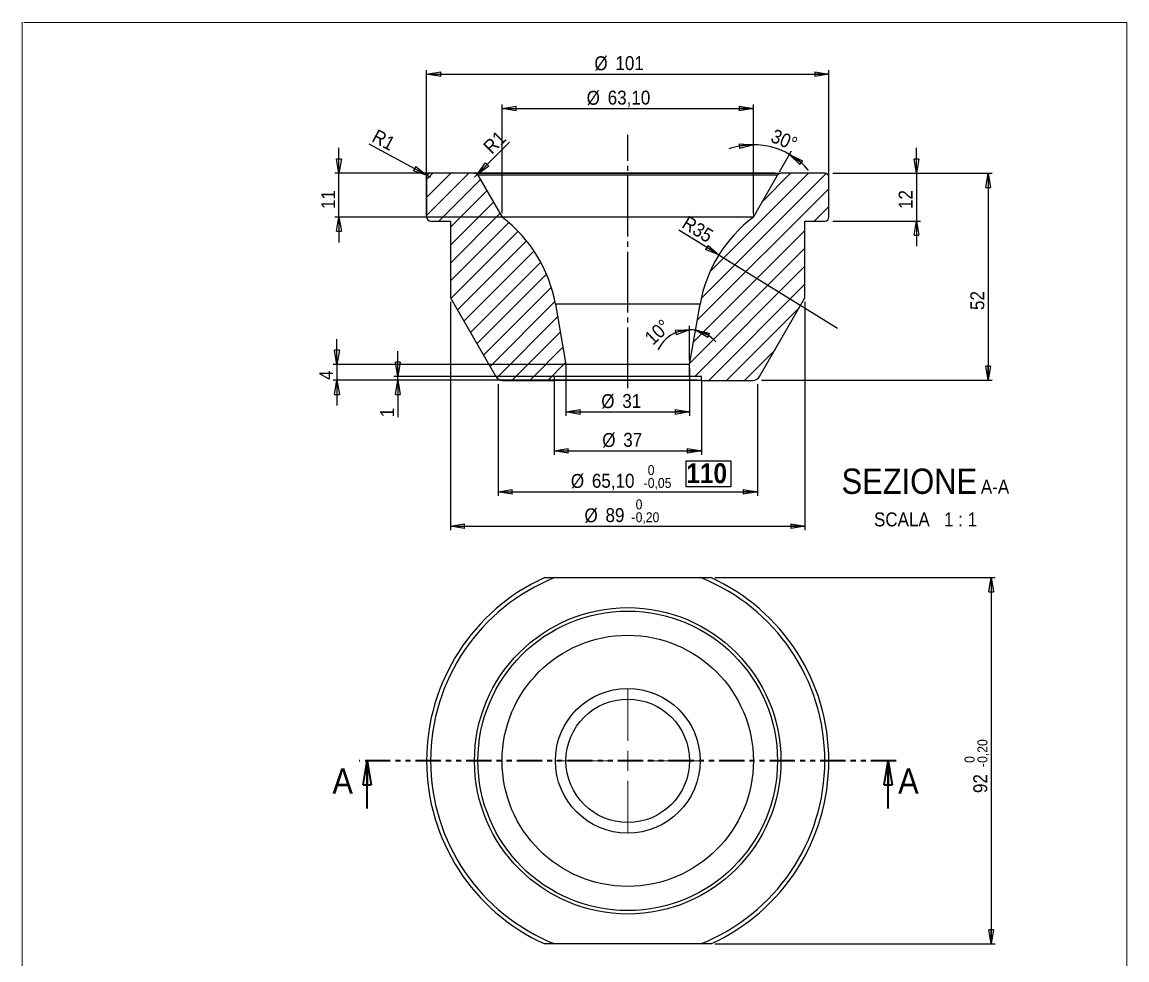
# Model space of a CAD drawing. Header units: millimetres. Extents: x -3 to 287, y 11 to 411.
# Drawn here: x 9.2 to 286.6, y 175.3 to 410.8 of the extents above; entities that cross this region are included whole.
import ezdxf

# ---------------------------------------------------------------- set-up
doc = ezdxf.new("R2010")
doc.units = ezdxf.units.MM
for name, pattern in [('SLD-Centro', [19.05, 15.24, -1.27, 1.27, -1.27]), ('SLD-Combinazione-di-due-tratteggi', [12.7, 6.35, -1.27, 1.27, -1.27, 1.27, -1.27]), ('SLD-Solido', [0])]:
    doc.linetypes.add(name, pattern=pattern)
for name, color, linetype in [('A', 1, 'SLD-Centro'), ('Q', 2, 'SLD-Solido'), ('S', 4, 'SLD-Solido')]:
    doc.layers.add(name, color=color, linetype=linetype)
doc.layers.add('D', color=3, linetype='SLD-Solido', lineweight=25)
doc.layers.add('SEZ', color=6, linetype='SLD-Combinazione-di-due-tratteggi', lineweight=35)
doc.styles.add('SLDTEXTSTYLE0', font='GOTHICB.TTF', dxfattribs={"width": 0.913})
doc.styles.add('SLDTEXTSTYLE4', font='GOTHIC.TTF', dxfattribs={"width": 0.913})
doc.dimstyles.new('SLDDIMSTYLE0', dxfattribs={"dimtxt": 3.5, "dimasz": 3.556, "dimexe": 0, "dimexo": 0.0625, "dimgap": 0.875, "dimtad": 1, "dimrnd": 1e-09, "dimzin": 12, "dimdsep": 46, "dimtxsty": 'SLDTEXTSTYLE4', "dimblk1": 'CLOSED', "dimblk2": 'CLOSED', "dimsah": 1, "dimcen": 0.09, "dimadec": 0, "dimazin": 3, "dimtol": 1, "dimtm": 0.2, "dimtfac": 1, "dimtofl": 0, "dimtmove": 0, "dimatfit": 3, "dimldrblk": 'CLOSED', "dimfxl": 0, "dimfrac": 2, "dimtolj": 1, "dimarcsym": 0})
doc.dimstyles.new('SLDDIMSTYLE1', dxfattribs={"dimtxt": 3.5, "dimasz": 3.556, "dimexe": 0, "dimexo": 0.0625, "dimgap": 0.875, "dimtad": 1, "dimdec": 4, "dimzin": 12, "dimdsep": 46, "dimtxsty": 'SLDTEXTSTYLE4', "dimblk1": 'CLOSED', "dimblk2": 'CLOSED', "dimsah": 1, "dimcen": 0.09, "dimazin": 3, "dimtfac": 1, "dimtofl": 0, "dimtmove": 0, "dimatfit": 3, "dimldrblk": 'CLOSED', "dimfxl": 0, "dimfrac": 2, "dimtolj": 1, "dimtzin": 12, "dimarcsym": 0})
doc.dimstyles.new('SLDDIMSTYLE2', dxfattribs={"dimtxt": 3.5, "dimasz": 3.556, "dimexe": 0, "dimexo": 0.0625, "dimgap": 0.875, "dimtad": 1, "dimrnd": 1e-09, "dimzin": 12, "dimdsep": 46, "dimtxsty": 'SLDTEXTSTYLE4', "dimblk1": 'CLOSED', "dimblk2": 'CLOSED', "dimsah": 1, "dimcen": 0.09, "dimadec": 0, "dimazin": 3, "dimtfac": 1, "dimtmove": 0, "dimatfit": 0, "dimldrblk": 'CLOSED', "dimfxl": 0, "dimfrac": 2, "dimtolj": 1, "dimtzin": 12, "dimarcsym": 0})
doc.dimstyles.new('SLDDIMSTYLE3', dxfattribs={"dimtxt": 3.5, "dimasz": 3.556, "dimexe": 0, "dimexo": 0.0625, "dimgap": 0.875, "dimtad": 1, "dimrnd": 1e-09, "dimzin": 12, "dimdsep": 46, "dimtxsty": 'SLDTEXTSTYLE4', "dimblk1": 'CLOSED', "dimblk2": 'CLOSED', "dimsah": 1, "dimcen": 0.09, "dimadec": 0, "dimazin": 3, "dimtfac": 1, "dimtofl": 0, "dimtmove": 0, "dimatfit": 3, "dimldrblk": 'CLOSED', "dimfxl": 0, "dimfrac": 2, "dimtolj": 1, "dimtzin": 12, "dimarcsym": 0})
doc.dimstyles.new('SLDDIMSTYLE4', dxfattribs={"dimtxt": 3.5, "dimasz": 3.556, "dimexe": 0, "dimexo": 0.0625, "dimgap": 0.875, "dimtad": 1, "dimrnd": 1e-09, "dimzin": 12, "dimdsep": 46, "dimtxsty": 'SLDTEXTSTYLE4', "dimblk1": 'CLOSED', "dimblk2": 'CLOSED', "dimsah": 1, "dimcen": 0.09, "dimadec": 0, "dimazin": 3, "dimtol": 1, "dimtm": 0.05, "dimtfac": 1, "dimtofl": 0, "dimtmove": 0, "dimatfit": 3, "dimldrblk": 'CLOSED', "dimfxl": 0, "dimfrac": 2, "dimtolj": 1, "dimarcsym": 0})
doc.dimstyles.new('SLDDIMSTYLE5', dxfattribs={"dimtxt": 3.5, "dimasz": 3.556, "dimexe": 0, "dimexo": 0.0625, "dimgap": 0.875, "dimtad": 1, "dimdec": 4, "dimzin": 12, "dimdsep": 46, "dimtxsty": 'SLDTEXTSTYLE4', "dimblk1": 'CLOSED', "dimblk2": 'CLOSED', "dimsah": 1, "dimcen": 0.09, "dimazin": 3, "dimtfac": 1, "dimtofl": 0, "dimtmove": 0, "dimatfit": 3, "dimldrblk": 'CLOSED', "dimfxl": 0, "dimfrac": 2, "dimtolj": 1, "dimtzin": 12, "dimarcsym": 0})
doc.dimstyles.new('SLDDIMSTYLE6', dxfattribs={"dimtxt": 3.5, "dimasz": 3.556, "dimexe": 0, "dimexo": 0.0625, "dimgap": 0.875, "dimtad": 1, "dimrnd": 1e-09, "dimzin": 12, "dimdsep": 46, "dimtxsty": 'SLDTEXTSTYLE4', "dimblk1": 'CLOSED', "dimblk2": 'CLOSED', "dimsah": 1, "dimcen": 0, "dimadec": 0, "dimazin": 3, "dimtfac": 1, "dimtofl": 0, "dimtmove": 0, "dimatfit": 3, "dimldrblk": 'CLOSED', "dimfxl": 0, "dimfrac": 2, "dimtolj": 1, "dimtzin": 12, "dimarcsym": 0})
doc.dimstyles.new('SLDDIMSTYLE7', dxfattribs={"dimtxt": 3.5, "dimasz": 3.556, "dimexe": 0, "dimexo": 0.0625, "dimgap": 0.875, "dimtad": 1, "dimrnd": 1e-09, "dimzin": 12, "dimdsep": 46, "dimtxsty": 'SLDTEXTSTYLE4', "dimblk1": 'CLOSED', "dimblk2": 'CLOSED', "dimsah": 1, "dimcen": 0, "dimadec": 0, "dimazin": 3, "dimtfac": 1, "dimtofl": 0, "dimtmove": 0, "dimatfit": 3, "dimldrblk": 'CLOSED', "dimfxl": 0, "dimfrac": 2, "dimtolj": 1, "dimtzin": 12, "dimarcsym": 0})

# ---------------------------------------------------------------- blocks, each defined once
blk = doc.blocks.new('SW_NOTE_0')
at = {"color": 0}
for p, q in [((-0.03, 0.47), (-0.03, 6.96)), ((-0.03, 6.96), (11.15, 6.96)), ((11.15, 6.96), (11.15, 0.47)), ((11.15, 0.47), (-0.03, 0.47))]:
    blk.add_line(p, q, dxfattribs=at)
at = {"color": 0, "insert": (0, 6.39), "char_height": 5, "attachment_point": 1, "style": 'SLDTEXTSTYLE0'}
blk.add_mtext('110', dxfattribs=at)
blk = doc.blocks.new('_CLOSED')
at = {"color": 0, "linetype": 'ByBlock', "lineweight": -2}
for p, q in [((-1, 0.166667), (0, 0)), ((-1, 0.166667), (-1, -0.166667)), ((0, 0), (-1, -0.166667)), ((0, 0), (-1, 0))]:
    blk.add_line(p, q, dxfattribs=at)
blk = doc.blocks.new('_D')
at = {"layer": 'Q'}
for p, q in [((183.15, 271.28), (253.55, 271.28)), ((252.55, 271.28), (252.55, 179.28)), ((183.15, 179.28), (253.55, 179.28))]:
    blk.add_line(p, q, dxfattribs=at)
at = {"layer": 'Q', "xscale": 3.556, "yscale": 3.556}
for p, rotation in [((252.55, 271.28, 25.96), 90.0000000000004), ((252.55, 179.28, 25.96), 270.0000000000004)]:
    blk.add_blockref('_CLOSED', p, dxfattribs=dict(at, rotation=rotation))
at = {"layer": 'Q', "attachment_point": 1, "rotation": 90, "style": 'SLDTEXTSTYLE4'}
for s, insert, char_height in [('0,20', (249.12, 224.75), 2.5), ('0', (245.88, 224.75), 2.5), ('-', (249.12, 223.65), 2.5), ('92', (248.08, 217.18), 3.5)]:
    blk.add_mtext(s, dxfattribs=dict(at, insert=insert, char_height=char_height))
blk = doc.blocks.new('SW_CENTERMARKSYMBOL_0')
at = {"color": 0, "linetype": 'SLD-Solido', "lineweight": 18}
for p, q in [((0, 5), (0, 18)), ((-5, 0), (-18, 0)), ((0, 0), (-2.5, 0)), ((0, 0), (0, 2.5)), ((0, 0), (0, -2.5)), ((0, 0), (2.5, 0)), ((5, 0), (18, 0)), ((0, -5), (0, -18))]:
    blk.add_line(p, q, dxfattribs=at)
blk = doc.blocks.new('SW_CENTERMARKSYMBOL_1')
at = {"color": 0, "linetype": 'SLD-Solido', "lineweight": 18}
for p, q in [((0, 5), (0, 18)), ((-5, 0), (-18, 0)), ((0, 0), (-2.5, 0)), ((0, 0), (0, 2.5)), ((0, 0), (0, -2.5)), ((0, 0), (2.5, 0)), ((5, 0), (18, 0)), ((0, -5), (0, -18))]:
    blk.add_line(p, q, dxfattribs=at)
blk = doc.blocks.new('_D_1')
at = {"layer": 'Q'}
blk.add_line((199.42, 373.19), (202.44, 378.43), dxfattribs=at)
for start, end in [(90, 109.8013), (60, 90), (40.1987, 60)]:
    blk.add_arc((192.86, 361.83), 18.17, start, end, dxfattribs=at)
at = {"layer": 'Q', "xscale": 3.556, "yscale": 3.556}
for p, rotation in [((192.86, 379.99), 5.537501787833295), ((201.94, 377.56), 144.4624982121676)]:
    blk.add_blockref('_CLOSED', p, dxfattribs=dict(at, rotation=rotation))
at = {"layer": 'Q', "insert": (198.3, 384.08), "char_height": 3.5, "attachment_point": 1, "rotation": 337.4178, "style": 'SLDTEXTSTYLE4'}
blk.add_mtext('30°', dxfattribs=at)
blk = doc.blocks.new('_D_2')
at = {"layer": 'Q'}
for p, q in [((233.81, 372.83), (233.81, 379.18)), ((212.81, 372.83), (234.81, 372.83)), ((233.81, 372.83), (233.81, 360.83)), ((212.81, 360.83), (234.81, 360.83)), ((233.81, 360.83), (233.81, 354.48))]:
    blk.add_line(p, q, dxfattribs=at)
at = {"layer": 'Q', "xscale": 3.556, "yscale": 3.556}
for p, rotation in [((233.81, 372.83, 25.1), 270.0000000000004), ((233.81, 360.83, 25.1), 90.0000000000004)]:
    blk.add_blockref('_CLOSED', p, dxfattribs=dict(at, rotation=rotation))
at = {"layer": 'Q', "insert": (229.34, 363.85), "char_height": 3.5, "attachment_point": 1, "rotation": 90, "style": 'SLDTEXTSTYLE4'}
blk.add_mtext('12', dxfattribs=at)
blk = doc.blocks.new('_D_3')
at = {"layer": 'Q'}
for p, q in [((212.81, 372.83), (252.81, 372.83)), ((251.81, 372.83), (251.81, 320.83)), ((194.86, 320.83), (252.81, 320.83))]:
    blk.add_line(p, q, dxfattribs=at)
at = {"layer": 'Q', "xscale": 3.556, "yscale": 3.556}
for p, rotation in [((251.81, 372.83, 25.1), 90.0000000000004), ((251.81, 320.83, 25.1), 270.0000000000004)]:
    blk.add_blockref('_CLOSED', p, dxfattribs=dict(at, rotation=rotation))
at = {"layer": 'Q', "insert": (247.34, 338.49), "char_height": 3.5, "attachment_point": 1, "rotation": 90, "style": 'SLDTEXTSTYLE4'}
blk.add_mtext('52', dxfattribs=at)
blk = doc.blocks.new('_D_4')
at = {"layer": 'Q'}
for p, q in [((110.81, 361.83), (110.81, 398.73)), ((110.81, 397.73), (211.81, 397.73)), ((211.81, 361.83), (211.81, 398.73))]:
    blk.add_line(p, q, dxfattribs=at)
at = {"layer": 'Q', "xscale": 3.556, "yscale": 3.556, "rotation": 180.0000000000004}
blk.add_blockref('_CLOSED', (110.81, 397.73, 24.9), dxfattribs=at)
at = {"layer": 'Q', "xscale": 3.556, "yscale": 3.556}
blk.add_blockref('_CLOSED', (211.81, 397.73, 24.9), dxfattribs=at)
at = {"layer": 'Q', "char_height": 3.5, "attachment_point": 1, "style": 'SLDTEXTSTYLE4'}
for s, insert in [('%%c', (152.94, 402.2)), ('101', (158.22, 402.25))]:
    blk.add_mtext(s, dxfattribs=dict(at, insert=insert))
blk = doc.blocks.new('_D_5')
at = {"layer": 'Q'}
for p, q in [((116.81, 340.52), (116.81, 283.2)), ((205.81, 340.52), (205.81, 283.2)), ((116.81, 284.2), (205.81, 284.2))]:
    blk.add_line(p, q, dxfattribs=at)
at = {"layer": 'Q', "xscale": 3.556, "yscale": 3.556, "rotation": 180.0000000000004}
blk.add_blockref('_CLOSED', (116.81, 284.2, 24.9), dxfattribs=at)
at = {"layer": 'Q', "xscale": 3.556, "yscale": 3.556}
blk.add_blockref('_CLOSED', (205.81, 284.2, 24.9), dxfattribs=at)
at = {"layer": 'Q', "attachment_point": 1, "style": 'SLDTEXTSTYLE4'}
for s, insert, char_height in [('%%c', (150.45, 288.67), 3.5), ('89', (155.73, 288.73), 3.5), ('0', (163.3, 290.92), 2.5), ('-', (162.2, 287.69), 2.5), ('0,20', (163.3, 287.69), 2.5)]:
    blk.add_mtext(s, dxfattribs=dict(at, insert=insert, char_height=char_height))
blk = doc.blocks.new('_D_6')
at = {"layer": 'Q'}
for p, q in [((128.76, 319.83), (128.76, 291.83)), ((193.86, 319.83), (193.86, 291.83)), ((128.76, 292.83), (193.86, 292.83))]:
    blk.add_line(p, q, dxfattribs=at)
at = {"layer": 'Q', "xscale": 3.556, "yscale": 3.556, "rotation": 180.0000000000004}
blk.add_blockref('_CLOSED', (128.76, 292.83, 24.9), dxfattribs=at)
at = {"layer": 'Q', "xscale": 3.556, "yscale": 3.556}
blk.add_blockref('_CLOSED', (193.86, 292.83, 24.9), dxfattribs=at)
at = {"layer": 'Q', "attachment_point": 1, "style": 'SLDTEXTSTYLE4'}
for s, insert, char_height in [('%%c', (147.03, 297.3), 3.5), ('65,10', (152.31, 297.35), 3.5), ('0', (166.34, 299.55), 2.5), ('-', (165.24, 296.31), 2.5), ('0,05', (166.34, 296.31), 2.5)]:
    blk.add_mtext(s, dxfattribs=dict(at, insert=insert, char_height=char_height))
blk = doc.blocks.new('_D_7')
at = {"layer": 'Q'}
for p, q in [((103.62, 321.83), (103.62, 328.18)), ((178.81, 321.83), (102.62, 321.83)), ((103.62, 320.83), (103.62, 321.83)), ((178.81, 320.83), (102.62, 320.83)), ((103.62, 320.83), (103.62, 311.58))]:
    blk.add_line(p, q, dxfattribs=at)
at = {"layer": 'Q', "xscale": 3.556, "yscale": 3.556}
for p, rotation in [((103.62, 321.83, 25.1), 270.0000000000006), ((103.62, 320.83, 25.1), 90.0000000000006)]:
    blk.add_blockref('_CLOSED', p, dxfattribs=dict(at, rotation=rotation))
at = {"layer": 'Q', "insert": (99.15, 311.58), "char_height": 3.5, "attachment_point": 1, "rotation": 90, "style": 'SLDTEXTSTYLE4'}
blk.add_mtext('1', dxfattribs=at)
blk = doc.blocks.new('_D_8')
at = {"layer": 'Q'}
for p, q in [((88.31, 324.83), (88.31, 331.18)), ((175.81, 324.83), (87.31, 324.83)), ((88.31, 324.83), (88.31, 320.83)), ((160.31, 320.83), (87.31, 320.83)), ((88.31, 320.83), (88.31, 314.48))]:
    blk.add_line(p, q, dxfattribs=at)
at = {"layer": 'Q', "xscale": 3.556, "yscale": 3.556}
for p, rotation in [((88.31, 324.83, 25.1), 270.0000000000004), ((88.31, 320.83, 25.1), 90.0000000000004)]:
    blk.add_blockref('_CLOSED', p, dxfattribs=dict(at, rotation=rotation))
at = {"layer": 'Q', "insert": (83.84, 320.94), "char_height": 3.5, "attachment_point": 1, "rotation": 90, "style": 'SLDTEXTSTYLE4'}
blk.add_mtext('4', dxfattribs=at)
blk = doc.blocks.new('_D_9')
at = {"layer": 'Q'}
blk.add_line((176.81, 325.83), (176.81, 334.54), dxfattribs=at)
for start, end in [(90, 155.2316), (80, 90), (40.2477, 80)]:
    blk.add_arc((176.81, 324.83), 8.71, start, end, dxfattribs=at)
at = {"layer": 'Q', "xscale": 3.556, "yscale": 3.556}
for p, rotation in [((176.81, 333.54, 25.1), 11.09957204410939), ((178.32, 333.41, 25.1), 158.9004279558917)]:
    blk.add_blockref('_CLOSED', p, dxfattribs=dict(at, rotation=rotation))
at = {"layer": 'Q', "insert": (165.21, 332.02), "char_height": 3.5, "attachment_point": 1, "rotation": 43.2388, "style": 'SLDTEXTSTYLE4'}
blk.add_mtext('10°', dxfattribs=at)
blk = doc.blocks.new('_D_10')
at = {"layer": 'Q'}
for p, q in [((88.81, 372.83), (88.81, 379.18)), ((198.21, 372.83), (87.81, 372.83)), ((88.81, 361.83), (88.81, 372.83)), ((191.86, 361.83), (87.81, 361.83)), ((88.81, 361.83), (88.81, 355.48))]:
    blk.add_line(p, q, dxfattribs=at)
at = {"layer": 'Q', "xscale": 3.556, "yscale": 3.556}
for p, rotation in [((88.81, 372.83, 25.1), 270.0000000000004), ((88.81, 361.83, 25.1), 90.0000000000004)]:
    blk.add_blockref('_CLOSED', p, dxfattribs=dict(at, rotation=rotation))
at = {"layer": 'Q', "insert": (84.34, 363.85), "char_height": 3.5, "attachment_point": 1, "rotation": 90, "style": 'SLDTEXTSTYLE4'}
blk.add_mtext('11', dxfattribs=at)
blk = doc.blocks.new('_D_11')
at = {"layer": 'Q'}
for q in [(174.13, 358.56), (213.95, 333.89)]:
    blk.add_line((184.19, 352.32), q, dxfattribs=at)
at = {"layer": 'Q', "xscale": 3.556, "yscale": 3.556, "rotation": 328.2224785780302}
blk.add_blockref('_CLOSED', (184.19, 352.32, 25.1), dxfattribs=at)
at = {"layer": 'Q', "insert": (176.48, 362.35), "char_height": 3.5, "attachment_point": 1, "rotation": 328.2225, "style": 'SLDTEXTSTYLE4'}
blk.add_mtext('R35', dxfattribs=at)
blk = doc.blocks.new('_D_12')
at = {"layer": 'Q'}
for p, q in [((142.81, 320.83), (142.81, 302.12)), ((179.81, 320.83), (179.81, 302.12)), ((142.81, 303.12), (179.81, 303.12))]:
    blk.add_line(p, q, dxfattribs=at)
at = {"layer": 'Q', "xscale": 3.556, "yscale": 3.556, "rotation": 180.0000000000004}
blk.add_blockref('_CLOSED', (142.81, 303.12, 24.9), dxfattribs=at)
at = {"layer": 'Q', "xscale": 3.556, "yscale": 3.556}
blk.add_blockref('_CLOSED', (179.81, 303.12, 24.9), dxfattribs=at)
at = {"layer": 'Q', "char_height": 3.5, "attachment_point": 1, "style": 'SLDTEXTSTYLE4'}
for s, insert in [('%%c', (154.92, 307.59)), ('37', (160.19, 307.64))]:
    blk.add_mtext(s, dxfattribs=dict(at, insert=insert))
blk = doc.blocks.new('_D_13')
at = {"layer": 'Q'}
for p, q in [((129.76, 362.83), (129.76, 390.06)), ((129.76, 389.06), (192.86, 389.06)), ((192.86, 362.83), (192.86, 390.06))]:
    blk.add_line(p, q, dxfattribs=at)
at = {"layer": 'Q', "xscale": 3.556, "yscale": 3.556, "rotation": 180.0000000000004}
blk.add_blockref('_CLOSED', (129.76, 389.06, 24.9), dxfattribs=at)
at = {"layer": 'Q', "xscale": 3.556, "yscale": 3.556}
blk.add_blockref('_CLOSED', (192.86, 389.06, 24.9), dxfattribs=at)
at = {"layer": 'Q', "char_height": 3.5, "attachment_point": 1, "style": 'SLDTEXTSTYLE4'}
for s, insert in [('%%c', (151, 393.53)), ('63,10', (156.28, 393.58))]:
    blk.add_mtext(s, dxfattribs=dict(at, insert=insert))
blk = doc.blocks.new('_D_14')
at = {"layer": 'Q'}
for p, q in [((145.81, 323.83), (145.81, 311.88)), ((176.81, 323.83), (176.81, 311.88)), ((145.81, 312.88), (176.81, 312.88))]:
    blk.add_line(p, q, dxfattribs=at)
at = {"layer": 'Q', "xscale": 3.556, "yscale": 3.556, "rotation": 180.0000000000004}
blk.add_blockref('_CLOSED', (145.81, 312.88, 24.9), dxfattribs=at)
at = {"layer": 'Q', "xscale": 3.556, "yscale": 3.556}
blk.add_blockref('_CLOSED', (176.81, 312.88, 24.9), dxfattribs=at)
at = {"layer": 'Q', "char_height": 3.5, "attachment_point": 1, "style": 'SLDTEXTSTYLE4'}
for s, insert in [('%%c', (154.67, 317.35)), ('31', (159.94, 317.4))]:
    blk.add_mtext(s, dxfattribs=dict(at, insert=insert))
blk = doc.blocks.new('_D_15')
at = {"layer": 'Q'}
for q in [(96.37, 380.16), (111.81, 371.83)]:
    blk.add_line((110.93, 372.3), q, dxfattribs=at)
at = {"layer": 'Q', "xscale": 3.556, "yscale": 3.556, "rotation": 331.6414693505409}
blk.add_blockref('_CLOSED', (110.93, 372.3, 25), dxfattribs=at)
at = {"layer": 'Q', "insert": (98.47, 384.05), "char_height": 3.5, "attachment_point": 1, "rotation": 331.6415, "style": 'SLDTEXTSTYLE4'}
blk.add_mtext('R1', dxfattribs=at)
blk = doc.blocks.new('_D_16')
at = {"layer": 'Q'}
for q in [(131.65, 380.65), (122.83, 371.83)]:
    blk.add_line((123.54, 372.53), q, dxfattribs=at)
at = {"layer": 'Q', "xscale": 3.556, "yscale": 3.556, "rotation": 225.0000000000015}
blk.add_blockref('_CLOSED', (123.54, 372.53, 25), dxfattribs=at)
at = {"layer": 'Q', "insert": (124.73, 379.91), "char_height": 3.5, "attachment_point": 1, "rotation": 45, "style": 'SLDTEXTSTYLE4'}
blk.add_mtext('R1', dxfattribs=at)
blk = doc.blocks.new('SW_NOTE_3')
at = {"color": 0, "attachment_point": 2, "style": 'SLDTEXTSTYLE4'}
for s, insert, char_height in [('SEZIONE ', (17.66, 8.11), 6.35), ('A-A', (39.18, 5.31), 3.5), ('SCALA', (15.78, -2.9), 3.5), ('1 : 1', (30.51, -2.9), 3.5)]:
    blk.add_mtext(s, dxfattribs=dict(at, insert=insert, char_height=char_height))

msp = doc.modelspace()

# ---------------------------------------------------------------- hatches: boundary and pattern name
at = {"layer": 'S'}
h = msp.add_hatch(dxfattribs=at)
h.set_pattern_fill('ANSI31', color=256, style=0)
edge = h.paths.add_edge_path(flags=0)
edge.add_arc((122.82895, 371.82633), 1, 30, 90)
edge.add_line((122.82895, 372.82633), (111.80715, 372.82633))
edge.add_arc((111.80715, 371.82633), 1, 90, 180)
edge.add_line((110.80715, 371.82633), (110.80715, 361.82633))
edge.add_arc((111.80715, 361.82633), 1, 180, 270)
edge.add_line((111.80715, 360.82633), (116.80715, 360.82633))
edge.add_line((116.80715, 360.82633), (116.80715, 341.52434))
edge.add_line((116.80715, 341.52434), (128.1798, 321.82633))
edge.add_arc((129.91185, 322.82633), 2, 210, 270)
edge.add_line((129.91185, 320.82633), (142.80715, 320.82633))
edge.add_line((142.80715, 320.82633), (142.80715, 321.82633))
edge.add_line((142.80715, 321.82633), (145.80715, 321.82633))
edge.add_line((145.80715, 321.82633), (145.80715, 324.82633))
edge.add_line((145.80715, 324.82633), (143.13679, 339.97071))
edge.add_arc((108.66852, 333.89303), 35, 10, 52.9485155)
edge.add_line((129.75715, 361.82633), (123.69497, 372.32633))
h = msp.add_hatch(dxfattribs=at)
h.set_pattern_fill('ANSI31', color=256, style=0)
edge = h.paths.add_edge_path(flags=0)
edge.add_arc((210.80715, 371.82633), 1, 0, 90)
edge.add_line((210.80715, 372.82633), (199.78536, 372.82633))
edge.add_arc((199.78536, 371.82633), 1, 90, 150)
edge.add_line((198.91933, 372.32633), (192.85715, 361.82633))
edge.add_arc((213.94579, 333.89303), 35, 127.0514845, 170)
edge.add_line((179.47752, 339.97071), (176.80715, 324.82633))
edge.add_line((176.80715, 324.82633), (176.80715, 321.82633))
edge.add_line((176.80715, 321.82633), (179.80715, 321.82633))
edge.add_line((179.80715, 321.82633), (179.80715, 320.82633))
edge.add_line((179.80715, 320.82633), (192.70245, 320.82633))
edge.add_arc((192.70245, 322.82633), 2, 270, 330)
edge.add_line((194.4345, 321.82633), (205.80715, 341.52434))
edge.add_line((205.80715, 341.52434), (205.80715, 360.82633))
edge.add_line((205.80715, 360.82633), (210.80715, 360.82633))
edge.add_arc((210.80715, 361.82633), 1, 270, 360)
edge.add_line((211.80715, 361.82633), (211.80715, 371.82633))

# ---------------------------------------------------------------- linework, layer by layer
at = {"color": 179, "linetype": 'SLD-Solido', "lineweight": 18}
for p, q in [((9.24632, 10.79483), (9.24632, 410.79483)), ((9.64283, 410.72875), (286.64283, 410.72875)), ((286.64283, 10.72875), (286.64283, 410.72875))]:
    msp.add_line(p, q, dxfattribs=at)
at = {"color": 7, "linetype": 'SLD-Centro', "lineweight": 18}
msp.add_line((192.85715, 361.82633), (192.85715, 381.22384), dxfattribs=at)
at = {"layer": 'A'}
msp.add_line((161.30715, 318.82633), (161.30715, 382.44085), dxfattribs=at)
at = {"layer": 'D'}
for p, q in [((110.80715, 371.82633), (110.80715, 361.82633)), ((122.82895, 372.82633), (111.80715, 372.82633)), ((122.82895, 372.82633), (199.78536, 372.82633)), ((198.91933, 372.32633), (123.69497, 372.32633)), ((123.69497, 372.32633), (129.75715, 361.82633)), ((192.85715, 361.82633), (198.91933, 372.32633)), ((210.80715, 372.82633), (199.78536, 372.82633)), ((211.80715, 361.82633), (211.80715, 371.82633)), ((111.80715, 360.82633), (116.80715, 360.82633)), ((116.80715, 360.82633), (116.80715, 341.52434)), ((192.85715, 361.82633), (129.75715, 361.82633)), ((205.80715, 360.82633), (210.80715, 360.82633)), ((205.80715, 341.52434), (205.80715, 360.82633)), ((116.80715, 341.52434), (128.1798, 321.82633)), ((194.4345, 321.82633), (205.80715, 341.52434)), ((143.13679, 339.97071), (145.80715, 324.82633)), ((179.47752, 339.97071), (143.13679, 339.97071)), ((176.80715, 324.82633), (179.47752, 339.97071)), ((145.80715, 324.82633), (145.80715, 321.82633)), ((176.80715, 324.82633), (145.80715, 324.82633)), ((176.80715, 321.82633), (176.80715, 324.82633)), ((142.80715, 321.82633), (142.80715, 320.82633)), ((145.80715, 321.82633), (142.80715, 321.82633)), ((176.80715, 321.82633), (145.80715, 321.82633)), ((179.80715, 321.82633), (176.80715, 321.82633)), ((179.80715, 320.82633), (179.80715, 321.82633)), ((129.91185, 320.82633), (142.80715, 320.82633)), ((179.80715, 320.82633), (142.80715, 320.82633)), ((179.80715, 320.82633), (192.70245, 320.82633)), ((140.46849, 271.2755), (143.02465, 271.2755)), ((143.02465, 271.2755), (179.58966, 271.2755)), ((179.58966, 271.2755), (182.14582, 271.2755)), ((143.02465, 179.2755), (140.46849, 179.2755)), ((179.58966, 179.2755), (143.02465, 179.2755)), ((182.14582, 179.2755), (179.58966, 179.2755))]:
    msp.add_line(p, q, dxfattribs=at)
for radius in [38.4782, 37.61218, 31.55, 18.17036, 15.5]:
    msp.add_circle((161.30715, 225.2755), radius, dxfattribs=at)
for centre, radius, start, end in [((111.80715, 371.82633), 1, 90, 180), ((122.82895, 371.82633), 1, 30, 90), ((199.78536, 371.82633), 1, 90, 150), ((210.80715, 371.82633), 1, 0, 90), ((111.80715, 361.82633), 1, 180, 270), ((108.66852, 333.89303), 35, 10, 52.9485155), ((213.94579, 333.89303), 35, 127.0514845, 170), ((210.80715, 361.82633), 1, 270, 0), ((129.91185, 322.82633), 2, 210, 270), ((192.70245, 322.82633), 2, 270, 330), ((161.30715, 225.2755), 50.5, 114.3712147, 245.6287853), ((161.30715, 225.2755), 49.5, 111.6751375, 248.3248625), ((161.30715, 225.2755), 49.5, 291.6751375, 68.3248625), ((161.30715, 225.2755), 50.5, 294.3712147, 65.6287853)]:
    msp.add_arc(centre, radius, start, end, dxfattribs=at)
at = {"layer": 'SEZ'}
msp.add_line((228.70055, 225.2755), (93.91375, 225.2755), dxfattribs=at)
at = {"layer": 'SEZ', "linetype": 'SLD-Solido'}
for p, q in [((95.91375, 213.2755), (95.91375, 225.2755)), ((226.70055, 213.2755), (226.70055, 225.2755))]:
    msp.add_line(p, q, dxfattribs=at)

# ---------------------------------------------------------------- block references
for name, p in [('SW_NOTE_0', (176.05156, 293.61335)), ('SW_NOTE_3', (214.35947, 290.55297))]:
    msp.add_blockref(name, p)
at = {"color": 7, "linetype": 'SLD-Solido', "lineweight": 18}
for name in ['SW_CENTERMARKSYMBOL_0', 'SW_CENTERMARKSYMBOL_1']:
    msp.add_blockref(name, (161.30715, 225.2755), dxfattribs=at)
at = {"layer": 'SEZ', "xscale": 6, "yscale": 6, "rotation": 90.0000000000004}
for p in [(95.91375, 225.2755), (226.70055, 225.2755)]:
    msp.add_blockref('_CLOSED', p, dxfattribs=at)

# ---------------------------------------------------------------- texts
at = {"layer": 'SEZ', "char_height": 6.35, "attachment_point": 1, "style": 'SLDTEXTSTYLE4'}
for insert in [(87.15488, 223.35298), (229.20309, 223.35298)]:
    msp.add_mtext('A', dxfattribs=dict(at, insert=insert))

# ---------------------------------------------------------------- dimensions: what is measured, and where the dimension line sits
at = {"layer": 'Q'}
for base, p1, p2, dimstyle, picture, middle in [((211.80715, 397.72976), (110.80715, 360.82633), (211.80715, 360.82633), 'SLDDIMSTYLE3', '_D_4', (159.46172, 397.72976)), ((192.85715, 389.05834), (129.75715, 361.82633), (192.85715, 361.82633), 'SLDDIMSTYLE3', '_D_13', (159.46172, 389.05834)), ((205.80715, 284.20297), (116.80715, 341.52434), (205.80715, 341.52434), 'SLDDIMSTYLE0', '_D_5', (160.11005, 284.20297)), ((176.80715, 312.87684), (145.80715, 324.82633), (176.80715, 324.82633), 'SLDDIMSTYLE3', '_D_14', (159.8911, 312.87684)), ((179.80715, 303.11516), (142.80715, 321.82633), (179.80715, 321.82633), 'SLDDIMSTYLE3', '_D_12', (160.14155, 303.11516)), ((193.85715, 292.82633), (128.75715, 320.82633), (193.85715, 320.82633), 'SLDDIMSTYLE4', '_D_6', (159.91919, 292.82633))]:
    dim = msp.add_linear_dim(base=base, p1=p1, p2=p2, text='%%c<>', dimstyle=dimstyle, dxfattribs=at)
    dim.commit()
    dim.dimension.update_dxf_attribs({"geometry": picture, "text_midpoint": middle, "dimtype": 160})
for center, mpoint, dimstyle, picture, middle in [((111.80715, 371.82633), (110.92716, 372.30132), 'SLDDIMSTYLE7', '_D_15', (98.53407, 378.99067)), ((122.82895, 371.82633), (123.53606, 372.53344), 'SLDDIMSTYLE7', '_D_16', (129.99328, 378.99067)), ((213.94579, 333.89303), (184.19231, 352.32481), 'SLDDIMSTYLE6', '_D_11', (177.45694, 356.49727))]:
    dim = msp.add_radius_dim(center=center, mpoint=mpoint, dimstyle=dimstyle, dxfattribs=at)
    dim.commit()
    dim.dimension.update_dxf_attribs({"geometry": picture, "text_midpoint": middle, "dimtype": 164})
for base, line1, line2, dimstyle, picture, middle in [((197.55913, 379.37434), ((198.91933, 372.32633), (192.85715, 361.82633)), ((192.85715, 381.22384), (192.85715, 361.82633)), 'SLDDIMSTYLE1', '_D_1', (199.83344, 378.60049)), ((177.56663, 333.50726), ((179.47752, 339.97071), (176.80715, 324.82633)), ((176.80715, 321.82633), (176.80715, 324.82633)), 'SLDDIMSTYLE5', '_D_9', (170.83765, 331.17459))]:
    dim = msp.add_angular_dim_2l(base=base, line1=line1, line2=line2, dimstyle=dimstyle, dxfattribs=at)
    dim.commit()
    dim.dimension.update_dxf_attribs({"geometry": picture, "text_midpoint": middle, "dimtype": 162})
for base, p1, p2, dimstyle, picture, middle in [((88.80715, 372.82633), (192.85715, 361.82633), (199.20801, 372.82633), 'SLDDIMSTYLE2', '_D_10', (88.80715, 366.43193)), ((233.80715, 360.82633), (211.80715, 372.82633), (211.80715, 360.82633), 'SLDDIMSTYLE2', '_D_2', (233.80715, 366.43193)), ((251.80715, 320.82633), (211.80715, 372.82633), (193.85715, 320.82633), 'SLDDIMSTYLE3', '_D_3', (251.80715, 341.07658)), ((88.30715, 320.82633), (176.80715, 324.82633), (161.30715, 320.82633), 'SLDDIMSTYLE2', '_D_8', (88.30715, 322.23437)), ((103.61999, 321.82633), (179.80715, 320.82633), (179.80715, 321.82633), 'SLDDIMSTYLE2', '_D_7', (103.61999, 312.87684)), ((252.5499, 179.2755), (182.14582, 271.2755), (182.14582, 179.2755), 'SLDDIMSTYLE0', '_D', (252.5499, 224.19974))]:
    dim = msp.add_linear_dim(base=base, p1=p1, p2=p2, angle=90, dimstyle=dimstyle, dxfattribs=at)
    dim.commit()
    dim.dimension.update_dxf_attribs({"geometry": picture, "text_midpoint": middle, "dimtype": 160})

doc.saveas('drawing.dxf')
